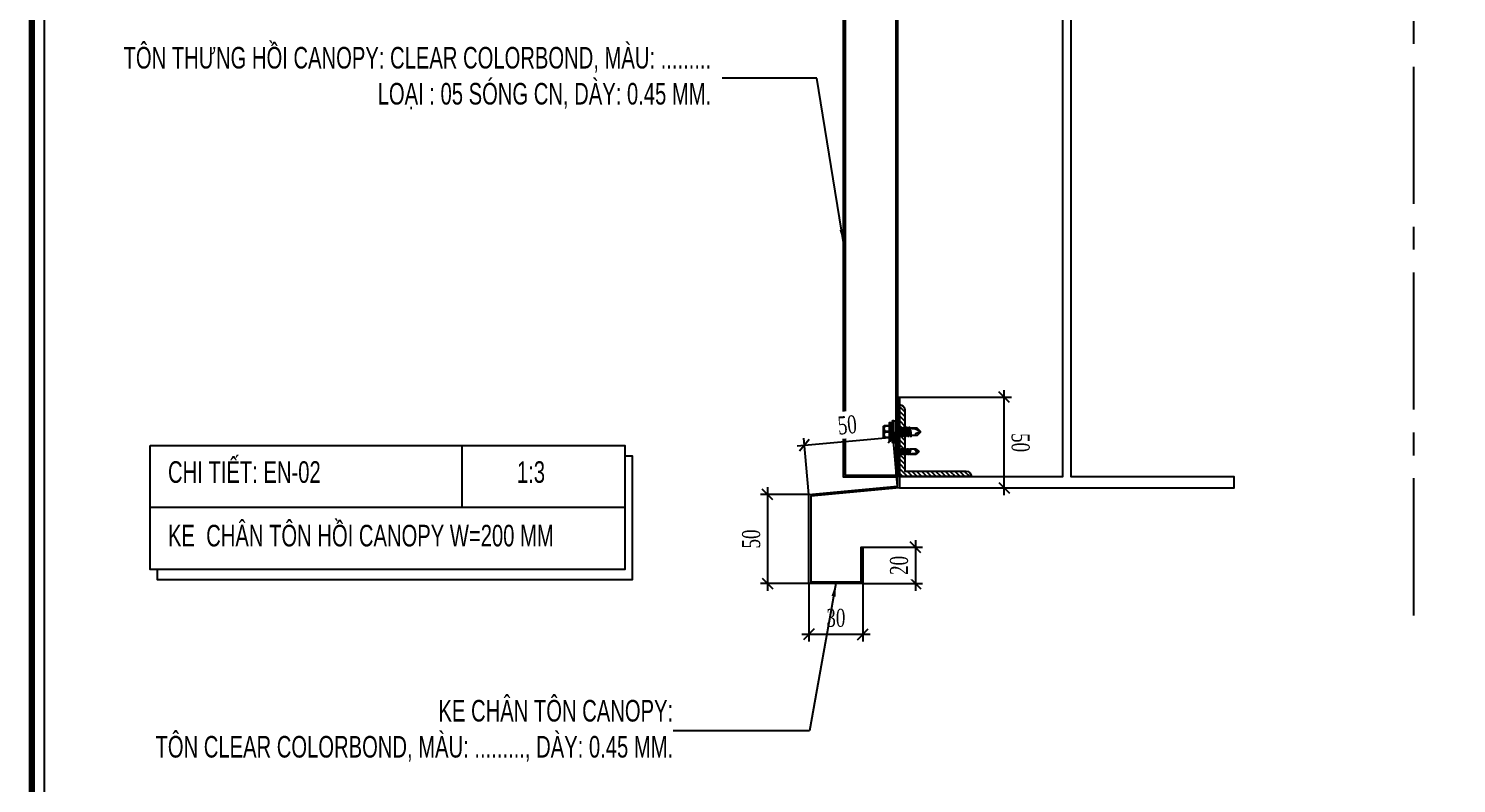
# Model space of a CAD drawing. Header units: inches. Extents: x 315041 to 662841, y -45540 to -35018.
# Drawn here: x 333777.6 to 333976, y -37534.4 to -37429.6 of the extents above; entities that cross this region are included whole.
import ezdxf

# ---------------------------------------------------------------- set-up
doc = ezdxf.new("R2010")
doc.units = ezdxf.units.IN
doc.header["$MEASUREMENT"] = 0
doc.linetypes.add('CENTER2', pattern=[28.575, 19.05, -3.175, 3.175, -3.175])
doc.linetypes.add('DASHED2', pattern=[9.525, 6.35, -3.175])
for name, color, linetype in [('2', 2, 'Continuous'), ('3', 3, 'Continuous'), ('7', 7, 'Continuous'), ('BAO KHUNG', 31, 'Continuous'), ('flashing', 6, 'Continuous'), ('STRUCTURE', 1, 'Continuous')]:
    doc.layers.add(name, color=color, linetype=linetype)
doc.styles.add('ST1', font='times.ttf', dxfattribs={"width": 0.7})
doc.styles.add('ST1H', font='vnshxh.shx', dxfattribs={"width": 0.7})
doc.dimstyles.new('3', dxfattribs={"dimtxt": 3.5, "dimasz": 1.8, "dimexe": 1, "dimexo": 0, "dimgap": 1, "dimtad": 1, "dimdec": 0, "dimlfac": 3, "dimzin": 0, "dimdsep": 46, "dimtxsty": 'ST1H', "dimblk": 'OBLIQUE', "dimcen": 1, "dimdle": 1, "dimclrd": 8, "dimclre": 8, "dimclrt": 3, "dimadec": 0, "dimazin": 0, "dimtfac": 1, "dimtdec": 0, "dimtix": 1, "dimtofl": 0, "dimtmove": 1, "dimatfit": 3, "dimfxl": 0.18, "dimtolj": 1, "dimtzin": 0, "dimlwd": -1, "dimlwe": -1, "dimarcsym": 1})
doc.dimstyles.new('4', dxfattribs={"dimtxt": 2.5, "dimasz": 1.5, "dimexe": 1, "dimexo": 0, "dimgap": 1, "dimtad": 1, "dimdec": 0, "dimlfac": 4, "dimzin": 0, "dimdsep": 46, "dimtxsty": 'ST1', "dimblk": 'OBLIQUE', "dimcen": 1, "dimdle": 1, "dimclrd": 8, "dimclre": 8, "dimclrt": 3, "dimadec": 0, "dimazin": 0, "dimtfac": 1, "dimtdec": 0, "dimtix": 1, "dimtmove": 0, "dimatfit": 3, "dimfxl": 0.18, "dimtfill": 1, "dimtolj": 1, "dimtzin": 0, "dimlwd": -1, "dimlwe": -1, "dimarcsym": 1})

# ---------------------------------------------------------------- blocks, each defined once
blk = doc.blocks.new('A$C75D82031')
at = {"layer": '7', "color": 147, "linetype": 'Continuous'}
blk.add_lwpolyline([(12.33, 57.61), (581.67, 57.61), (581.67, 409.19), (12.33, 409.19)], close=True, dxfattribs=at)
at = {"layer": 'BAO KHUNG', "color": 167, "linetype": 'Continuous', "const_width": 0.871}
blk.add_lwpolyline([(10.59, 9.07), (583.41, 9.07), (583.41, 410.93), (10.59, 410.93)], close=True, dxfattribs=at)
blk = doc.blocks.new('Short_Self_drilling')
at = {"layer": 'STRUCTURE', "color": 1, "linetype": 'Continuous'}
for p, q in [((6.43, 1.74), (-6.43, 1.73)), ((5.14, 3.76), (-5.14, 3.75)), ((-2.57, 2.9), (-5.14, 2.9)), ((-3.43, 3.75), (-3.43, 6.75)), ((3, 7.19), (-3, 7.18)), ((2.57, 2.9), (-2.57, 2.9)), ((-2.14, 2.8), (-2.14, 2.9)), ((6.25, 0), (0, 0)), ((2.15, 2.8), (2.15, 2.9)), ((2.16, -0.5), (2.15, 0.01)), ((5.14, 2.9), (2.57, 2.9)), ((3.43, 3.76), (3.42, 6.76)), ((2.99, -1.17), (-2.7, -0.23)), ((2.99, -2.7), (-2.7, -1.76)), ((2.99, -4.23), (-2.7, -3.28)), ((2.99, -5.75), (-2.7, -4.81)), ((2.99, -7.28), (-2.7, -6.33)), ((-1.91, -7.99), (-2.7, -7.86)), ((-2.14, -1.38), (-2.14, -0.87)), ((-2.14, -2.91), (-2.14, -2.39)), ((-2.14, -4.43), (-2.14, -3.92)), ((-2.13, -5.96), (-2.14, -5.44)), ((-2.13, -7.49), (-2.13, -6.97)), ((3, -8.8), (-1.14, -8.12)), ((2.16, -2.03), (2.16, -1.51)), ((2.16, -3.55), (2.16, -3.04)), ((2.16, -5.08), (2.16, -4.56)), ((2.16, -6.6), (2.16, -6.09)), ((2.16, -8.13), (2.16, -7.61)), ((-2.14, -12.33), (-2.14, -8.48)), ((2.15, -12.31), (2.15, -9.14))]:
    blk.add_line(p, q, dxfattribs=at)
blk.add_lwpolyline([(6.43, 1.31), (6.43, 1.74), (2.14, 2.81), (-2.14, 2.8), (-6.43, 1.73), (-6.43, 1.3)], close=True, dxfattribs=at)
for points in [[(-6.43, 1.3, -0.088869), (-6.25, 0), (0, 0)], [(-0.13, 3.76), (-0.33, 6.23, 0.338878), (-3.14, 6.23), (-3.33, 3.75)], [(3.3, 3.76), (3.1, 6.23, 0.338878), (0.29, 6.23), (0.1, 3.76)], [(-0.08, -14.04), (-1.04, -12.24, -0.148657), (-1.4, -11.2), (-1.95, -7.72, -0.815006), (-1.21, -7.77, 0.150833), (-0.85, -8.68)], [(2.15, -12.31), (0.17, -14.24, -0.333596), (-0.17, -14.24), (-2.14, -12.33)], [(2.15, -12.31), (1.71, -11.7, 0.52242), (0.88, -11.71), (-0.17, -14.24)]]:
    blk.add_lwpolyline(points, format="xyb", dxfattribs=at)
for points in [[(2.99, -1.17), (2.16, -1.51), (-2.14, -0.85), (-2.7, -0.23), (-2.36, 0)], [(2.99, -2.7), (2.16, -3.04), (-2.14, -2.37), (-2.7, -1.76), (-2.14, -1.38), (2.16, -2.03), (2.99, -2.7)], [(2.99, -4.23), (2.16, -4.56), (-2.14, -3.9), (-2.7, -3.28), (-2.14, -2.91), (2.16, -3.55), (2.99, -4.23)], [(2.99, -5.75), (2.16, -6.09), (-2.14, -5.43), (-2.7, -4.81), (-2.14, -4.43), (2.16, -5.08), (2.99, -5.75)], [(2.99, -7.28), (2.16, -7.62), (-2.14, -6.95), (-2.7, -6.33), (-2.13, -5.96), (2.16, -6.6), (2.99, -7.28)], [(-1.82, -8.53), (-2.14, -8.48), (-2.7, -7.86), (-2.13, -7.49), (-1.83, -7.53)], [(-1.26, -7.62), (2.16, -8.13), (3, -8.8)], [(-1.18, 0), (2.16, -0.5), (2.99, -1.17)], [(3, -8.8), (2.16, -9.14), (-0.85, -8.68)]]:
    blk.add_lwpolyline(points, dxfattribs=at)
for centre, radius, start, end in [((-4.99, 3.32), 0.455, 109.79487, 250.26739), ((-3, 6.75), 0.429, 90.03113, 180.03113), ((3, 6.76), 0.429, 0.03113, 90.03113), ((5.07, 3.33), 0.435, 279.72757, 80.33469), ((9.99, 0.17), 3.74, 162.29632, 182.61031)]:
    blk.add_arc(centre, radius, start, end, dxfattribs=at)
blk = doc.blocks.new('HFR-1')
at = {"layer": 'STRUCTURE', "color": 1, "linetype": 'Continuous'}
for p, q in [((-5.5, 0), (5.5, 0)), ((-5.2, 0.8), (-3.4, 1.5)), ((5.2, 0.8), (3.4, 1.5)), ((-2.4, -1.2), (-3, -1.6)), ((-3, -1.6), (-2.4, -1.9)), ((-2.4, -1.9), (-3, -2.3)), ((-3, -2.3), (-2.4, -2.6)), ((-2.4, -2.6), (-3, -3)), ((-3, -3), (-2.4, -3.3)), ((-2.4, -3.3), (-3, -3.7)), ((-3, -3.7), (-2.4, -4.1)), ((-2.4, -4.1), (-3, -4.4)), ((-3, -4.4), (-2.4, -4.8)), ((-2.4, -4.8), (-3, -5.1)), ((-3, -5.1), (-2.4, -5.5)), ((-2.4, -5.5), (-3, -5.8)), ((-3, -5.8), (-2.4, -6.2)), ((-2.4, -6.2), (-3, -6.6)), ((-3, -6.6), (-2.4, -6.9)), ((-2.4, -6.9), (-3, -7.3)), ((-3, -7.3), (-2.4, -7.6)), ((-2.4, -7.6), (-3, -8)), ((-3, -8), (-2.4, -8.3)), ((-2.4, -8.3), (-3, -8.7)), ((-3, -8.7), (-2.4, -9)), ((-2.4, -9), (-3, -9.4)), ((-3, -9.4), (-2.4, -9.7)), ((-2.4, -9.7), (-3, -10.1)), ((-3, -10.1), (-2.4, -10.5)), ((-2.4, -10.5), (-3, -10.8)), ((-3, -10.8), (-2.4, -11.2)), ((-2.4, -11.2), (-3, -11.5)), ((-3, -11.5), (-2.4, -11.9)), ((-2.9, -1.6), (2.9, -1.4)), ((-2.9, -2.3), (2.9, -2.1)), ((-2.9, -3), (2.9, -2.8)), ((-2.9, -3.7), (2.9, -3.6)), ((-2.9, -4.4), (2.9, -4.3)), ((-2.9, -5.1), (2.9, -5)), ((-2.9, -5.9), (2.9, -5.7)), ((-2.9, -6.6), (2.9, -6.4)), ((-2.9, -7.3), (2.9, -7.1)), ((-2.9, -8), (2.9, -7.8)), ((-2.9, -8.7), (2.9, -8.5)), ((-2.9, -9.4), (2.9, -9.2)), ((-2.9, -10.1), (1.5, -10)), ((-2.9, -10.8), (1.3, -10.7)), ((-2.9, -11.5), (0.9, -11.4)), ((-2.5, -17.4), (-2.5, -11.8)), ((2.4, -1.1), (-2.4, -1.2)), ((2.4, -1.8), (-2.4, -1.9)), ((-2.4, -1.9), (2.4, -1.8)), ((-2.4, -2.6), (2.4, -2.5)), ((2.4, -2.5), (-2.4, -2.6)), ((-2.4, -3.3), (2.4, -3.2)), ((2.4, -3.2), (-2.4, -3.3)), ((-2.4, -4.1), (2.4, -3.9)), ((2.4, -3.9), (-2.4, -4.1)), ((-2.4, -4.8), (2.4, -4.6)), ((2.4, -4.6), (-2.4, -4.8)), ((-2.4, -5.5), (2.4, -5.3)), ((2.4, -5.3), (-2.4, -5.5)), ((-2.4, -6.2), (2.4, -6)), ((2.4, -6), (-2.4, -6.2)), ((-2.4, -6.9), (2.4, -6.8)), ((2.4, -6.8), (-2.4, -6.9)), ((-2.4, -7.6), (2.4, -7.5)), ((2.4, -7.5), (-2.4, -7.6)), ((-2.4, -8.3), (2.4, -8.2)), ((2.4, -8.2), (-2.4, -8.3)), ((-2.4, -9), (2.4, -8.9)), ((2.4, -8.9), (-2.4, -9)), ((-2.4, -9.7), (2.4, -9.6)), ((2.4, -9.6), (-2.4, -9.7)), ((1.4, -10.3), (-2.4, -10.5)), ((-2.4, -10.5), (1.4, -10.3)), ((-2.4, -11.2), (1.1, -11.1)), ((1.1, -11.1), (-2.4, -11.2)), ((-2.4, -11.9), (0.4, -11.8)), ((1.6, -16.1), (2.3, -10.2)), ((2.2, -10), (2.9, -10)), ((2.2, -11), (2.4, -11)), ((2.4, -11), (2.2, -11)), ((2.2, -11.4), (2.9, -11.4)), ((2.2, -11.7), (2.4, -11.7)), ((2.4, -10.3), (2.3, -10.3)), ((2.3, -10.3), (2.4, -10.3)), ((2.3, -10.7), (2.9, -10.7)), ((2.9, -1.4), (2.4, -1.1)), ((2.4, -1.8), (2.9, -1.4)), ((2.9, -2.1), (2.4, -1.8)), ((2.4, -2.5), (2.9, -2.1)), ((2.9, -2.8), (2.4, -2.5)), ((2.4, -3.2), (2.9, -2.8)), ((2.9, -3.6), (2.4, -3.2)), ((2.4, -3.9), (2.9, -3.6)), ((2.9, -4.3), (2.4, -3.9)), ((2.4, -4.6), (2.9, -4.3)), ((2.9, -5), (2.4, -4.6)), ((2.4, -5.3), (2.9, -5)), ((2.9, -5.7), (2.4, -5.3)), ((2.4, -6), (2.9, -5.7)), ((2.9, -6.4), (2.4, -6)), ((2.4, -6.8), (2.9, -6.4)), ((2.9, -7.1), (2.4, -6.8)), ((2.4, -7.5), (2.9, -7.1)), ((2.9, -7.8), (2.4, -7.5)), ((2.4, -8.2), (2.9, -7.8)), ((2.9, -8.5), (2.4, -8.2)), ((2.4, -8.9), (2.9, -8.5)), ((2.9, -9.2), (2.4, -8.9)), ((2.4, -9.6), (2.9, -9.2)), ((2.9, -10), (2.4, -9.6)), ((2.4, -10.3), (2.9, -10)), ((2.9, -10.7), (2.4, -10.3)), ((2.4, -11), (2.9, -10.7)), ((2.9, -11.4), (2.4, -11)), ((2.4, -11.7), (2.9, -11.4)), ((2.5, -17.4), (2.5, -11.7)), ((-2.5, -17.4), (-2, -16.7)), ((-2.5, -17.4), (-0.2, -19.7)), ((-1, -16.7), (0.2, -19.7)), ((0.1, -19.4), (1.2, -17.3)), ((0.2, -19.7), (2.5, -17.4))]:
    blk.add_line(p, q, dxfattribs=at)
at = {"layer": 'STRUCTURE', "color": 1, "linetype": 'Continuous', "ltscale": 8}
for p in [(-3.4, 1.5), (3.4, 1.5)]:
    blk.add_line(p, (0, 1.5), dxfattribs=at)
at = {"layer": 'STRUCTURE', "color": 1, "linetype": 'DASHED2'}
for p in [(-1.9, 1.5), (1.9, 1.5)]:
    blk.add_line(p, (0, 0), dxfattribs=at)
at = {"layer": 'STRUCTURE', "color": 1, "linetype": 'Continuous', "ltscale": 8}
for centre, start, end in [((-4.7, 0.2), 130.41, 194.8062), ((4.7, 0.2), 345.1938, 49.59)]:
    blk.add_arc(centre, 0.801, start, end, dxfattribs=at)
at = {"layer": 'STRUCTURE', "color": 1, "linetype": 'Continuous'}
for centre, radius, start, end in [((-7.3, -9), 9.14, 58.065, 78.8402), ((5.1, -3.8), 3.83, 84.2039, 134.3621), ((-0.5, -10.1), 1.93, 296.6041, 355.3922), ((1.9, -10.3), 0.444, 15.9762, 172.6971), ((-1.5, -17.1), 0.59, 34.2302, 144.5641), ((0, -19.4), 0.331, 231.6348, 305.4287), ((-0.6, -16), 2.2, 324.0048, 357.8268)]:
    blk.add_arc(centre, radius, start, end, dxfattribs=at)
blk = doc.blocks.new('_Oblique')
at = {"color": 0, "linetype": 'ByBlock', "lineweight": -2}
blk.add_line((-0.5, -0.5), (0.5, 0.5), dxfattribs=at)
blk = doc.blocks.new('*D890')
at = {"color": 8, "linetype": 'Continuous', "transparency": 16777216}
for p, q in [((333880.29, -37493.28), (333880.29, -37507.66)), ((333886.03, -37494.28), (333879.29, -37494.28)), ((333886.03, -37506.66), (333879.29, -37506.66))]:
    blk.add_line(p, q, dxfattribs=at)
at = {"layer": 'Defpoints', "color": 0, "transparency": 16777216}
for p in [(333886.03, -37494.28), (333880.29, -37506.66), (333886.03, -37506.66)]:
    blk.add_point(p, dxfattribs=at)
at = {"color": 8, "transparency": 16777216, "xscale": 1.5, "yscale": 1.5, "zscale": 1.5}
for p, rotation in [((333880.29, -37494.28), 90), ((333880.29, -37506.66), 270)]:
    blk.add_blockref('_Oblique', p, dxfattribs=dict(at, rotation=rotation))
at = {"color": 3, "transparency": 16777216, "insert": (333878.02, -37500.47), "char_height": 2.5, "attachment_point": 5, "rotation": 90, "style": 'ST1', "bg_fill": 3, "box_fill_scale": 1.25, "bg_fill_color": 256, "bg_fill_true_color": 13158600, "bg_fill_transparency": 0}
blk.add_mtext('\\A1;50', dxfattribs=at)
blk = doc.blocks.new('*D891')
at = {"color": 8, "linetype": 'Continuous', "transparency": 16777216}
for p, q in [((333886.03, -37506.66), (333886.03, -37514.71)), ((333893.53, -37506.66), (333893.53, -37514.71)), ((333885.03, -37513.71), (333894.53, -37513.71))]:
    blk.add_line(p, q, dxfattribs=at)
at = {"layer": 'Defpoints', "color": 0, "transparency": 16777216}
for p in [(333886.03, -37506.66), (333893.53, -37506.66), (333893.53, -37513.71)]:
    blk.add_point(p, dxfattribs=at)
at = {"color": 8, "transparency": 16777216, "xscale": 1.5, "yscale": 1.5, "zscale": 1.5, "rotation": 180}
blk.add_blockref('_Oblique', (333886.03, -37513.71), dxfattribs=at)
at = {"color": 8, "transparency": 16777216, "xscale": 1.5, "yscale": 1.5, "zscale": 1.5}
blk.add_blockref('_Oblique', (333893.53, -37513.71), dxfattribs=at)
at = {"color": 3, "transparency": 16777216, "insert": (333889.78, -37511.44), "char_height": 2.5, "attachment_point": 5, "style": 'ST1', "bg_fill": 3, "box_fill_scale": 1.25, "bg_fill_color": 256, "bg_fill_true_color": 13158600, "bg_fill_transparency": 1019152}
blk.add_mtext('\\A1;30', dxfattribs=at)
blk = doc.blocks.new('*D892')
at = {"color": 8, "linetype": 'Continuous', "transparency": 16777216}
for p, q in [((333893.53, -37501.62), (333901.84, -37501.62)), ((333900.84, -37500.62), (333900.84, -37507.66)), ((333893.53, -37506.66), (333901.84, -37506.66))]:
    blk.add_line(p, q, dxfattribs=at)
at = {"layer": 'Defpoints', "color": 0, "transparency": 16777216}
for p in [(333893.53, -37501.62), (333893.53, -37506.66)]:
    blk.add_point(p, dxfattribs=at)
at = {"color": 8, "transparency": 16777216, "xscale": 1.5, "yscale": 1.5, "zscale": 1.5}
for p, rotation in [((333900.84, -37501.62), 90), ((333900.84, -37506.66), 270)]:
    blk.add_blockref('_Oblique', p, dxfattribs=dict(at, rotation=rotation))
at = {"color": 3, "transparency": 16777216, "insert": (333898.57, -37504.14), "char_height": 2.5, "attachment_point": 5, "rotation": 90, "style": 'ST1', "bg_fill": 3, "box_fill_scale": 1.25, "bg_fill_color": 256, "bg_fill_true_color": 13158600, "bg_fill_transparency": 11364352}
blk.add_mtext('\\A1;20', dxfattribs=at)
at = {"layer": 'Defpoints', "color": 0, "transparency": 16777216}
blk.add_point((333900.84, -37506.66), dxfattribs=at)
blk = doc.blocks.new('*D893')
at = {"color": 8, "linetype": 'Continuous', "transparency": 16777216}
for p, q in [((333898.36, -37493.14), (333897.64, -37485.32)), ((333884.41, -37487.55), (333898.73, -37486.23)), ((333886.03, -37494.28), (333885.31, -37486.47))]:
    blk.add_line(p, q, dxfattribs=at)
at = {"layer": 'Defpoints', "color": 0, "transparency": 16777216}
for p in [(333897.73, -37486.32), (333898.36, -37493.14), (333886.03, -37494.28)]:
    blk.add_point(p, dxfattribs=at)
at = {"color": 8, "transparency": 16777216, "xscale": 1.5, "yscale": 1.5, "zscale": 1.5}
for p, rotation in [((333897.73, -37486.32), 5.294094041630389), ((333885.4, -37487.46), 185.2940940416304)]:
    blk.add_blockref('_Oblique', p, dxfattribs=dict(at, rotation=rotation))
at = {"color": 3, "transparency": 16777216, "insert": (333891.36, -37484.63), "char_height": 2.5, "attachment_point": 5, "rotation": 5.2941, "style": 'ST1', "bg_fill": 3, "box_fill_scale": 1.25, "bg_fill_color": 256, "bg_fill_true_color": 13158600, "bg_fill_transparency": 1019152}
blk.add_mtext('\\A1;50', dxfattribs=at)
blk = doc.blocks.new('*D894')
at = {"color": 8, "linetype": 'Continuous', "transparency": 16777216}
for p, q in [((333913.17, -37494.37), (333913.17, -37479.78)), ((333898.62, -37480.78), (333914.17, -37480.78)), ((333898.62, -37493.37), (333914.17, -37493.37))]:
    blk.add_line(p, q, dxfattribs=at)
at = {"layer": 'Defpoints', "color": 0, "transparency": 16777216}
for p in [(333898.62, -37480.78), (333913.17, -37480.78), (333898.62, -37493.37)]:
    blk.add_point(p, dxfattribs=at)
at = {"color": 8, "transparency": 16777216, "xscale": 1.5, "yscale": 1.5, "zscale": 1.5}
for p, rotation in [((333913.17, -37480.78), 90.00061632357489), ((333913.17, -37493.37), 270.0006163235748)]:
    blk.add_blockref('_Oblique', p, dxfattribs=dict(at, rotation=rotation))
at = {"color": 3, "transparency": 16777216, "insert": (333915.44, -37487.08), "char_height": 2.5, "attachment_point": 5, "rotation": 270.0006, "style": 'ST1', "bg_fill": 3, "box_fill_scale": 1.25, "bg_fill_color": 256, "bg_fill_true_color": 13158600, "bg_fill_transparency": 12453072}
blk.add_mtext('\\A1;50', dxfattribs=at)

msp = doc.modelspace()

# ---------------------------------------------------------------- hatches: boundary and pattern name
h = msp.add_hatch()
h.set_pattern_fill('ANSI31', color=1, scale=3.75, style=0)
h.set_pattern_definition([(315, (73158.1874, -66745.33375), (-0.3314563037, -0.3314563037), [])])
edge = h.paths.add_edge_path()
edge.add_line((333908.6154, -37491.805), (333898.6154, -37491.805))
edge.add_line((333898.6154, -37491.805), (333898.6154, -37481.805))
edge.add_arc((333898.6154, -37482.555), 0.75, 0, 90, ccw=False)
edge.add_line((333899.3654, -37482.555), (333899.3654, -37491.055))
edge.add_line((333899.3654, -37491.055), (333907.8654, -37491.055))
edge.add_arc((333907.8654, -37491.805), 0.75, 0, 90, ccw=False)

# ---------------------------------------------------------------- linework, layer by layer
at = {"color": 8, "linetype": 'CENTER2'}
msp.add_line((333970.1151, -37511.081), (333970.1151, -37309.9344), dxfattribs=at)
at = {"color": 9}
msp.add_line((333837.8033, -37487.4785), (333837.8033, -37496.1031), dxfattribs=at)
at = {"color": 1}
msp.add_lwpolyline([(333908.6154, -37491.805), (333898.6154, -37491.805), (333898.6154, -37481.805), (333898.6154, -37481.805, -0.41421356), (333899.3654, -37482.555), (333899.3654, -37491.055), (333907.8654, -37491.055, -0.41421356), (333908.6154, -37491.805)], format="xyb", close=True, dxfattribs=at)
at = {"layer": '2', "color": 3, "ltscale": 0.3}
msp.add_lwpolyline([(333898.3629, -37363.1453), (333898.3627, -37491.8917), (333890.8629, -37491.8917), (333890.8629, -37363.1453)], close=True, dxfattribs=at)
msp.add_lwpolyline([(333898.1129, -37363.1453), (333898.1127, -37491.6417), (333891.1129, -37491.6417), (333891.1129, -37363.1453)], dxfattribs=at)
at = {"layer": '2'}
msp.add_lwpolyline([(333921.2651, -37446.7733), (333921.2651, -37491.8234), (333898.6151, -37491.8234), (333898.6151, -37493.3734), (333945.1151, -37493.3734), (333945.1151, -37491.8234), (333922.4651, -37491.8234), (333922.4651, -37446.7733), (333922.4651, -37420.0273), (333945.1151, -37420.0273), (333945.1151, -37418.4773), (333898.6151, -37418.4773), (333898.6151, -37420.0273), (333921.2651, -37420.0273)], close=True, dxfattribs=at)
at = {"layer": 'flashing', "color": 6}
msp.add_lwpolyline([(333898.6131, -37480.7821), (333898.6149, -37493.3734), (333886.2846, -37494.5159), (333886.2846, -37506.4096), (333893.2846, -37506.4096), (333893.2846, -37501.618), (333893.5346, -37501.618), (333893.5346, -37506.6596), (333886.0346, -37506.6596), (333886.0346, -37494.2841), (333898.3628, -37493.1417), (333898.3624, -37480.7821), (333898.615, -37480.7821)], dxfattribs=at)

# ---------------------------------------------------------------- block references
at = {"color": 1}
msp.add_blockref('A$C75D82031', (333767.4423, -37638.9242), dxfattribs=at)
at = {"color": 1, "xscale": -0.240000000018588, "yscale": 0.2399999998742715, "zscale": 0.2399999999999999, "rotation": 90.0311275548046}
msp.add_blockref('Short_Self_drilling', (333898.1127, -37485.5751), dxfattribs=at)
at = {"color": 8, "extrusion": (0, 0, -1), "xscale": 0.1492098718645944, "yscale": 0.1492098718645944, "zscale": -0.1492098723296052, "rotation": 269.8538140433508}
msp.add_blockref('HFR-1', (-333898.3621, -37488.3615), dxfattribs=at)

# ---------------------------------------------------------------- leaders
at = {"color": 9}
msp.add_leader([(333890.8629, -37459.2965), (333887.1512, -37436.4603), (333872.4549, -37436.4603)], dimstyle='3', override={"dimgap": 1, "dimtad": 0}, dxfattribs=at)

# ---------------------------------------------------------------- next in the draw order: texts
at = {"layer": '3', "char_height": 3, "style": 'ST1H', "bg_fill": 2}
for s, insert, attachment_point in [('\\A1;t«n TH¦NG HåI cANOPY: CLEAR COLORBOND, mµu: .........\\PLo¹i : 05 sãng cn, dµy: 0.45 mm.', (333872.4549, -37436.4603), 6), ('\\A1;CHI TIÕT: EN-02', (333796.9729, -37491.1929), 4), ('\\A1;ke ch©n t«n CANOPY: \\Pt«n CLEAR COLORBOND, mµu: ........., dµy: 0.45 mm.', (333867.169, -37527.103), 6)]:
    msp.add_mtext(s, dxfattribs=dict(at, insert=insert, attachment_point=attachment_point))

# ---------------------------------------------------------------- next in the draw order: dimensions: what is measured, and where the dimension line sits
at = {"color": 1, "true_color": 0xfb040c}
dim = msp.add_aligned_dim(p1=(333886.0346, -37494.2841), p2=(333886.0346, -37506.6596), distance=-5.7473, dimstyle='4', dxfattribs=at)
dim.commit()
dim.dimension.update_dxf_attribs({"geometry": '*D890', "text_midpoint": (333878.0156, -37500.4719)})

# ---------------------------------------------------------------- next in the draw order: linework, layer by layer
at = {"color": 9}
for points in [[(333794.5034, -37487.4785), (333860.4384, -37487.4785), (333860.4384, -37504.7277), (333794.5034, -37504.7277)], [(333794.5034, -37487.4785), (333860.4384, -37487.4785), (333860.4384, -37496.1031), (333794.5034, -37496.1031)]]:
    msp.add_lwpolyline(points, close=True, dxfattribs=at)
msp.add_lwpolyline([(333860.4384, -37488.8991), (333861.461, -37488.8991), (333861.461, -37506.1482), (333795.526, -37506.1482), (333795.526, -37504.7277)], dxfattribs=at)

# ---------------------------------------------------------------- next in the draw order: dimensions: what is measured, and where the dimension line sits
at = {"color": 1, "true_color": 0xfb040c}
for p1, p2, distance, picture, middle in [((333886.0346, -37494.2841), (333898.3628, -37493.1417), 6.8523, '*D893', (333891.3568, -37484.6279)), ((333886.0346, -37506.6596), (333893.5346, -37506.6596), -7.0553, '*D891', (333889.7846, -37511.4433))]:
    dim = msp.add_aligned_dim(p1=p1, p2=p2, distance=distance, dimstyle='4', dxfattribs=at)
    dim.commit()
    dim.dimension.update_dxf_attribs({"geometry": picture, "text_midpoint": middle})

# ---------------------------------------------------------------- next in the draw order: texts
at = {"layer": '3', "char_height": 3, "attachment_point": 4, "style": 'ST1H', "bg_fill": 2}
for s, insert in [('\\A1;1:3', (333845.4625, -37491.1929)), ('\\A1;ke  CH¢N T¤N håi cANOPY W=200 MM', (333796.9729, -37500.0226))]:
    msp.add_mtext(s, dxfattribs=dict(at, insert=insert))

# ---------------------------------------------------------------- next in the draw order: dimensions: what is measured, and where the dimension line sits
at = {"color": 1, "true_color": 0xfb040c}
for p1, p2, distance, picture, middle in [((333898.6151, -37493.3734), (333898.615, -37480.7821), -14.5553, '*D894', (333915.442, -37487.0775)), ((333893.5346, -37501.618), (333893.5346, -37506.6596), 7.3093, '*D892', (333898.5722, -37504.1388))]:
    dim = msp.add_aligned_dim(p1=p1, p2=p2, distance=distance, dimstyle='4', dxfattribs=at)
    dim.commit()
    dim.dimension.update_dxf_attribs({"geometry": picture, "text_midpoint": middle})

# ---------------------------------------------------------------- next in the draw order: leaders
at = {"color": 9}
msp.add_leader([(333889.7846, -37506.6596), (333886.136, -37527.103), (333867.169, -37527.103)], dimstyle='3', override={"dimgap": 1, "dimtad": 0}, dxfattribs=at)

doc.saveas('drawing.dxf')
